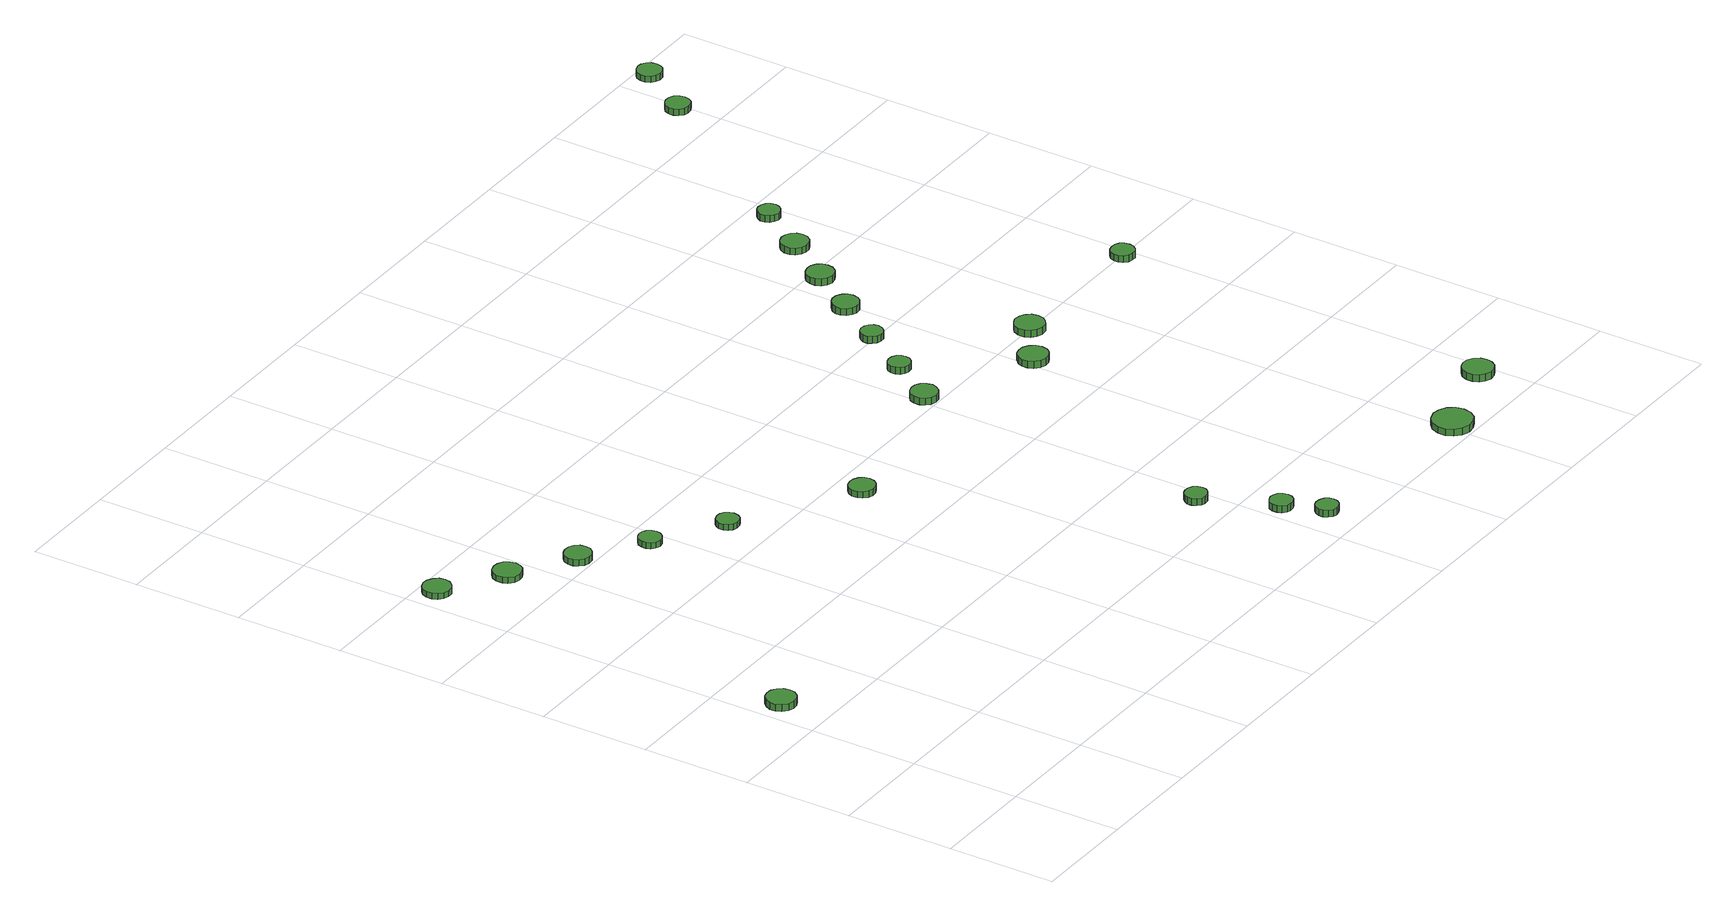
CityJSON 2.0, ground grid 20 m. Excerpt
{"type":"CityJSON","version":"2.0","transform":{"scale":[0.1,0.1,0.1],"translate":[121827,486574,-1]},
"CityObjects":{
"tree1":{"type":"SolitaryVegetationObject","attributes":{"function":"something"},"geometry":[{"type":"MultiSurface","lod":"1","boundaries":[[[0,1,2,3,4,5,6,7,8,9,10,11,12,13,14]],[[15,16,17,18,19,20,21,22,23,24,25,26,27,28,29]],[[0,29,28,1]],[[1,28,27,2]],[[2,27,26,3]],[[3,26,25,4]],[[4,25,24,5]],[[5,24,23,6]],[[6,23,22,7]],[[7,22,21,8]],[[8,21,20,9]],[[9,20,19,10]],[[10,19,18,11]],[[11,18,17,12]],[[12,17,16,13]],[[13,16,15,14]],[[14,15,29,0]]]}]},
"tree2":{"type":"SolitaryVegetationObject","attributes":{"function":"something"},"geometry":[{"type":"MultiSurface","lod":"1","boundaries":[[[30,31,32,33,34,35,36,37,38,39,40,41,42,43,44]],[[45,46,47,48,49,50,51,52,53,54,55,56,57,58,59]],[[30,59,58,31]],[[31,58,57,32]],[[32,57,56,33]],[[33,56,55,34]],[[34,55,54,35]],[[35,54,53,36]],[[36,53,52,37]],[[37,52,51,38]],[[38,51,50,39]],[[39,50,49,40]],[[40,49,48,41]],[[41,48,47,42]],[[42,47,46,43]],[[43,46,45,44]],[[44,45,59,30]]]}]},
"tree3":{"type":"SolitaryVegetationObject","attributes":{"function":"something"},"geometry":[{"type":"MultiSurface","lod":"1","boundaries":[[[60,61,62,63,64,65,66,67,68,69,70,71,72,73,74]],[[75,76,77,78,79,80,81,82,83,84,85,86,87,88,89]],[[60,89,88,61]],[[61,88,87,62]],[[62,87,86,63]],[[63,86,85,64]],[[64,85,84,65]],[[65,84,83,66]],[[66,83,82,67]],[[67,82,81,68]],[[68,81,80,69]],[[69,80,79,70]],[[70,79,78,71]],[[71,78,77,72]],[[72,77,76,73]],[[73,76,75,74]],[[74,75,89,60]]]}]},
"tree4":{"type":"SolitaryVegetationObject","attributes":{"function":"something"},"geometry":[{"type":"MultiSurface","lod":"1","boundaries":[[[90,91,92,93,94,95,96,97,98,99,100,101,102,103,104]],[[105,106,107,108,109,110,111,112,113,114,115,116,117,118,119]],[[90,119,118,91]],[[91,118,117,92]],[[92,117,116,93]],[[93,116,115,94]],[[94,115,114,95]],[[95,114,113,96]],[[96,113,112,97]],[[97,112,111,98]],[[98,111,110,99]],[[99,110,109,100]],[[100,109,108,101]],[[101,108,107,102]],[[102,107,106,103]],[[103,106,105,104]],[[104,105,119,90]]]}]},
"tree5":{"type":"SolitaryVegetationObject","attributes":{"function":"something"},"geometry":[{"type":"MultiSurface","lod":"1","boundaries":[[[120,121,122,123,124,125,126,127,128,129,130,131,132,133,134]],[[135,136,137,138,139,140,141,142,143,144,145,146,147,148,149]],[[120,149,148,121]],[[121,148,147,122]],[[122,147,146,123]],[[123,146,145,124]],[[124,145,144,125]],[[125,144,143,126]],[[126,143,142,127]],[[127,142,141,128]],[[128,141,140,129]],[[129,140,139,130]],[[130,139,138,131]],[[131,138,137,132]],[[132,137,136,133]],[[133,136,135,134]],[[134,135,149,120]]]}]},
"tree6":{"type":"SolitaryVegetationObject","attributes":{"function":"something"},"geometry":[{"type":"MultiSurface","lod":"1","boundaries":[[[150,151,152,153,154,155,156,157,158,159,160,161,162,163,164]],[[165,166,167,168,169,170,171,172,173,174,175,176,177,178,179]],[[150,179,178,151]],[[151,178,177,152]],[[152,177,176,153]],[[153,176,175,154]],[[154,175,174,155]],[[155,174,173,156]],[[156,173,172,157]],[[157,172,171,158]],[[158,171,170,159]],[[159,170,169,160]],[[160,169,168,161]],[[161,168,167,162]],[[162,167,166,163]],[[163,166,165,164]],[[164,165,179,150]]]}]},
"tree7":{"type":"SolitaryVegetationObject","attributes":{"function":"something"},"geometry":[{"type":"MultiSurface","lod":"1","boundaries":[[[180,181,182,183,184,185,186,187,188,189,190,191,192,193,194]],[[195,196,197,198,199,200,201,202,203,204,205,206,207,208,209]],[[180,209,208,181]],[[181,208,207,182]],[[182,207,206,183]],[[183,206,205,184]],[[184,205,204,185]],[[185,204,203,186]],[[186,203,202,187]],[[187,202,201,188]],[[188,201,200,189]],[[189,200,199,190]],[[190,199,198,191]],[[191,198,197,192]],[[192,197,196,193]],[[193,196,195,194]],[[194,195,209,180]]]}]},
"tree8":{"type":"SolitaryVegetationObject","attributes":{"function":"something"},"geometry":[{"type":"MultiSurface","lod":"1","boundaries":[[[210,211,212,213,214,215,216,217,218,219,220,221,222,223,224]],[[225,226,227,228,229,230,231,232,233,234,235,236,237,238,239]],[[210,239,238,211]],[[211,238,237,212]],[[212,237,236,213]],[[213,236,235,214]],[[214,235,234,215]],[[215,234,233,216]],[[216,233,232,217]],[[217,232,231,218]],[[218,231,230,219]],[[219,230,229,220]],[[220,229,228,221]],[[221,228,227,222]],[[222,227,226,223]],[[223,226,225,224]],[[224,225,239,210]]]}]},
"tree9":{"type":"SolitaryVegetationObject","attributes":{"function":"something"},"geometry":[{"type":"MultiSurface","lod":"1","boundaries":[[[240,241,242,243,244,245,246,247,248,249,250,251,252,253,254]],[[255,256,257,258,259,260,261,262,263,264,265,266,267,268,269]],[[240,269,268,241]],[[241,268,267,242]],[[242,267,266,243]],[[243,266,265,244]],[[244,265,264,245]],[[245,264,263,246]],[[246,263,262,247]],[[247,262,261,248]],[[248,261,260,249]],[[249,260,259,250]],[[250,259,258,251]],[[251,258,257,252]],[[252,257,256,253]],[[253,256,255,254]],[[254,255,269,240]]]}]},
"tree10":{"type":"SolitaryVegetationObject","attributes":{"function":"something"},"geometry":[{"type":"MultiSurface","lod":"1","boundaries":[[[270,271,272,273,274,275,276,277,278,279,280,281,282,283,284]],[[285,286,287,288,289,290,291,292,293,294,295,296,297,298,299]],[[270,299,298,271]],[[271,298,297,272]],[[272,297,296,273]],[[273,296,295,274]],[[274,295,294,275]],[[275,294,293,276]],[[276,293,292,277]],[[277,292,291,278]],[[278,291,290,279]],[[279,290,289,280]],[[280,289,288,281]],[[281,288,287,282]],[[282,287,286,283]],[[283,286,285,284]],[[284,285,299,270]]]}]},
"tree11":{"type":"SolitaryVegetationObject","attributes":{"function":"something"},"geometry":[{"type":"MultiSurface","lod":"1","boundaries":[[[300,301,302,303,304,305,306,307,308,309,310,311,312,313,314]],[[315,316,317,318,319,320,321,322,323,324,325,326,327,328,329]],[[300,329,328,301]],[[301,328,327,302]],[[302,327,326,303]],[[303,326,325,304]],[[304,325,324,305]],[[305,324,323,306]],[[306,323,322,307]],[[307,322,321,308]],[[308,321,320,309]],[[309,320,319,310]],[[310,319,318,311]],[[311,318,317,312]],[[312,317,316,313]],[[313,316,315,314]],[[314,315,329,300]]]}]},
"tree12":{"type":"SolitaryVegetationObject","attributes":{"function":"something"},"geometry":[{"type":"MultiSurface","lod":"1","boundaries":[[[330,331,332,333,334,335,336,337,338,339,340,341,342,343,344]],[[345,346,347,348,349,350,351,352,353,354,355,356,357,358,359]],[[330,359,358,331]],[[331,358,357,332]],[[332,357,356,333]],[[333,356,355,334]],[[334,355,354,335]],[[335,354,353,336]],[[336,353,352,337]],[[337,352,351,338]],[[338,351,350,339]],[[339,350,349,340]],[[340,349,348,341]],[[341,348,347,342]],[[342,347,346,343]],[[343,346,345,344]],[[344,345,359,330]]]}]},
"tree13":{"type":"SolitaryVegetationObject","attributes":{"function":"something"},"geometry":[{"type":"MultiSurface","lod":"1","boundaries":[[[360,361,362,363,364,365,366,367,368,369,370,371,372,373,374]],[[375,376,377,378,379,380,381,382,383,384,385,386,387,388,389]],[[360,389,388,361]],[[361,388,387,362]],[[362,387,386,363]],[[363,386,385,364]],[[364,385,384,365]],[[365,384,383,366]],[[366,383,382,367]],[[367,382,381,368]],[[368,381,380,369]],[[369,380,379,370]],[[370,379,378,371]],[[371,378,377,372]],[[372,377,376,373]],[[373,376,375,374]],[[374,375,389,360]]]}]},
"tree14":{"type":"SolitaryVegetationObject","attributes":{"function":"something"},"geometry":[{"type":"MultiSurface","lod":"1","boundaries":[[[390,391,392,393,394,395,396,397,398,399,400,401,402,403,404]],[[405,406,407,408,409,410,411,412,413,414,415,416,417,418,419]],[[390,419,418,391]],[[391,418,417,392]],[[392,417,416,393]],[[393,416,415,394]],[[394,415,414,395]],[[395,414,413,396]],[[396,413,412,397]],[[397,412,411,398]],[[398,411,410,399]],[[399,410,409,400]],[[400,409,408,401]],[[401,408,407,402]],[[402,407,406,403]],[[403,406,405,404]],[[404,405,419,390]]]}]},
"tree15":{"type":"SolitaryVegetationObject","attributes":{"function":"something"},"geometry":[{"type":"MultiSurface","lod":"1","boundaries":[[[420,421,422,423,424,425,426,427,428,429,430,431,432,433,434]],[[435,436,437,438,439,440,441,442,443,444,445,446,447,448,449]],[[420,449,448,421]],[[421,448,447,422]],[[422,447,446,423]],[[423,446,445,424]],[[424,445,444,425]],[[425,444,443,426]],[[426,443,442,427]],[[427,442,441,428]],[[428,441,440,429]],[[429,440,439,430]],[[430,439,438,431]],[[431,438,437,432]],[[432,437,436,433]],[[433,436,435,434]],[[434,435,449,420]]]}]},
"tree16":{"type":"SolitaryVegetationObject","attributes":{"function":"something"},"geometry":[{"type":"MultiSurface","lod":"1","boundaries":[[[450,451,452,453,454,455,456,457,458,459,460,461,462,463,464]],[[465,466,467,468,469,470,471,472,473,474,475,476,477,478,479]],[[450,479,478,451]],[[451,478,477,452]],[[452,477,476,453]],[[453,476,475,454]],[[454,475,474,455]],[[455,474,473,456]],[[456,473,472,457]],[[457,472,471,458]],[[458,471,470,459]],[[459,470,469,460]],[[460,469,468,461]],[[461,468,467,462]],[[462,467,466,463]],[[463,466,465,464]],[[464,465,479,450]]]}]},
"tree17":{"type":"SolitaryVegetationObject","attributes":{"function":"something"},"geometry":[{"type":"MultiSurface","lod":"1","boundaries":[[[480,481,482,483,484,485,486,487,488,489,490,491,492,493,494]],[[495,496,497,498,499,500,501,502,503,504,505,506,507,508,509]],[[480,509,508,481]],[[481,508,507,482]],[[482,507,506,483]],[[483,506,505,484]],[[484,505,504,485]],[[485,504,503,486]],[[486,503,502,487]],[[487,502,501,488]],[[488,501,500,489]],[[489,500,499,490]],[[490,499,498,491]],[[491,498,497,492]],[[492,497,496,493]],[[493,496,495,494]],[[494,495,509,480]]]}]},
"tree18":{"type":"SolitaryVegetationObject","attributes":{"function":"something"},"geometry":[{"type":"MultiSurface","lod":"1","boundaries":[[[510,511,512,513,514,515,516,517,518,519,520,521,522,523,524]],[[525,526,527,528,529,530,531,532,533,534,535,536,537,538,539]],[[510,539,538,511]],[[511,538,537,512]],[[512,537,536,513]],[[513,536,535,514]],[[514,535,534,515]],[[515,534,533,516]],[[516,533,532,517]],[[517,532,531,518]],[[518,531,530,519]],[[519,530,529,520]],[[520,529,528,521]],[[521,528,527,522]],[[522,527,526,523]],[[523,526,525,524]],[[524,525,539,510]]]}]},
"tree19":{"type":"SolitaryVegetationObject","attributes":{"function":"something"},"geometry":[{"type":"MultiSurface","lod":"1","boundaries":[[[540,541,542,543,544,545,546,547,548,549,550,551,552,553,554]],[[555,556,557,558,559,560,561,562,563,564,565,566,567,568,569]],[[540,569,568,541]],[[541,568,567,542]],[[542,567,566,543]],[[543,566,565,544]],[[544,565,564,545]],[[545,564,563,546]],[[546,563,562,547]],[[547,562,561,548]],[[548,561,560,549]],[[549,560,559,550]],[[550,559,558,551]],[[551,558,557,552]],[[552,557,556,553]],[[553,556,555,554]],[[554,555,569,540]]]}]},
"tree20":{"type":"SolitaryVegetationObject","attributes":{"function":"something"},"geometry":[{"type":"MultiSurface","lod":"1","boundaries":[[[570,571,572,573,574,575,576,577,578,579,580,581,582,583,584]],[[585,586,587,588,589,590,591,592,593,594,595,596,597,598,599]],[[570,599,598,571]],[[571,598,597,572]],[[572,597,596,573]],[[573,596,595,574]],[[574,595,594,575]],[[575,594,593,576]],[[576,593,592,577]],[[577,592,591,578]],[[578,591,590,579]],[[579,590,589,580]],[[580,589,588,581]],[[581,588,587,582]],[[582,587,586,583]],[[583,586,585,584]],[[584,585,599,570]]]}]},
"tree21":{"type":"SolitaryVegetationObject","attributes":{"function":"something"},"geometry":[{"type":"MultiSurface","lod":"1","boundaries":[[[600,601,602,603,604,605,606,607,608,609,610,611,612,613,614]],[[615,616,617,618,619,620,621,622,623,624,625,626,627,628,629]],[[600,629,628,601]],[[601,628,627,602]],[[602,627,626,603]],[[603,626,625,604]],[[604,625,624,605]],[[605,624,623,606]],[[606,623,622,607]],[[607,622,621,608]],[[608,621,620,609]],[[609,620,619,610]],[[610,619,618,611]],[[611,618,617,612]],[[612,617,616,613]],[[613,616,615,614]],[[614,615,629,600]]]}]},
"tree22":{"type":"SolitaryVegetationObject","attributes":{"function":"something"},"geometry":[{"type":"MultiSurface","lod":"1","boundaries":[[[630,631,632,633,634,635,636,637,638,639,640,641,642,643,644]],[[645,646,647,648,649,650,651,652,653,654,655,656,657,658,659]],[[630,659,658,631]],[[631,658,657,632]],[[632,657,656,633]],[[633,656,655,634]],[[634,655,654,635]],[[635,654,653,636]],[[636,653,652,637]],[[637,652,651,638]],[[638,651,650,639]],[[639,650,649,640]],[[640,649,648,641]],[[641,648,647,642]],[[642,647,646,643]],[[643,646,645,644]],[[644,645,659,630]]]}]},
"tree23":{"type":"SolitaryVegetationObject","attributes":{"function":"something"},"geometry":[{"type":"MultiSurface","lod":"1","boundaries":[[[660,661,662,663,664,665,666,667,668,669,670,671,672,673,674]],[[675,676,677,678,679,680,681,682,683,684,685,686,687,688,689]],[[660,689,688,661]],[[661,688,687,662]],[[662,687,686,663]],[[663,686,685,664]],[[664,685,684,665]],[[665,684,683,666]],[[666,683,682,667]],[[667,682,681,668]],[[668,681,680,669]],[[669,680,679,670]],[[670,679,678,671]],[[671,678,677,672]],[[672,677,676,673]],[[673,676,675,674]],[[674,675,689,660]]]}]},
"tree24":{"type":"SolitaryVegetationObject","attributes":{"function":"something"},"geometry":[{"type":"MultiSurface","lod":"1","boundaries":[[[690,691,692,693,694,695,696,697,698,699,700,701,702,703,704]],[[705,706,707,708,709,710,711,712,713,714,715,716,717,718,719]],[[690,719,718,691]],[[691,718,717,692]],[[692,717,716,693]],[[693,716,715,694]],[[694,715,714,695]],[[695,714,713,696]],[[696,713,712,697]],[[697,712,711,698]],[[698,711,710,699]],[[699,710,709,700]],[[700,709,708,701]],[[701,708,707,702]],[[702,707,706,703]],[[703,706,705,704]],[[704,705,719,690]]]}]}
},
"vertices":[
[61,482,28],[59,493,28],[52,502,28],[43,508,28],[32,509,28],[21,506,28],[13,498,28],[8,488,28],[8,477,28],[13,467,28],[21,459,28],[32,456,28],[43,457,28],[52,462,28],[59,471,28],[59,471,15],[52,462,15],[43,457,15],[32,456,15],[21,459,15],[13,467,15],[8,477,15],[8,488,15],[13,498,15],[21,506,15],[32,509,15],[43,508,15],[52,502,15],[59,493,15],[61,482,15],
[70,1165,19],[68,1176,19],[61,1184,19],[52,1189,19],[42,1191,19],[32,1187,19],[24,1180,19],[20,1171,19],[20,1160,19],[24,1151,19],[32,1144,19],[42,1140,19],[52,1141,19],[61,1147,19],[68,1155,19],[68,1155,8],[61,1147,8],[52,1141,8],[42,1140,8],[32,1144,8],[24,1151,8],[20,1160,8],[20,1171,8],[24,1180,8],[32,1187,8],[42,1191,8],[52,1189,8],[61,1184,8],[68,1176,8],[70,1165,8],
[178,1096,19],[176,1106,19],[170,1115,19],[160,1120,19],[150,1121,19],[139,1118,19],[131,1111,19],[127,1101,19],[127,1090,19],[131,1081,19],[139,1073,19],[150,1070,19],[160,1071,19],[170,1077,19],[176,1085,19],[176,1085,8],[170,1077,8],[160,1071,8],[150,1070,8],[139,1073,8],[131,1081,8],[127,1090,8],[127,1101,8],[131,1111,8],[139,1118,8],[150,1121,8],[160,1120,8],[170,1115,8],[176,1106,8],[178,1096,8],
[285,1026,20],[283,1036,20],[277,1044,20],[268,1049,20],[258,1050,20],[249,1047,20],[241,1040,20],[237,1031,20],[237,1021,20],[241,1012,20],[249,1005,20],[258,1002,20],[268,1003,20],[277,1008,20],[283,1016,20],[283,1016,8],[277,1008,8],[268,1003,8],[258,1002,8],[249,1005,8],[241,1012,8],[237,1021,8],[237,1031,8],[241,1040,8],[249,1047,8],[258,1050,8],[268,1049,8],[277,1044,8],[283,1036,8],[285,1026,8],
[391,954,19],[389,963,19],[384,970,19],[376,974,19],[368,975,19],[360,972,19],[353,966,19],[350,958,19],[350,950,19],[353,942,19],[360,936,19],[368,933,19],[376,934,19],[384,939,19],[389,946,19],[389,946,8],[384,939,8],[376,934,8],[368,933,8],[360,936,8],[353,942,8],[350,950,8],[350,958,8],[353,966,8],[360,972,8],[368,975,8],[376,974,8],[384,970,8],[389,963,8],[391,954,8],
[510,878,19],[508,886,19],[503,893,19],[496,897,19],[487,898,19],[479,895,19],[473,890,19],[469,882,19],[469,873,19],[473,866,19],[479,860,19],[487,857,19],[496,858,19],[503,862,19],[508,869,19],[508,869,8],[503,862,8],[496,858,8],[487,857,8],[479,860,8],[473,866,8],[469,873,8],[469,882,8],[473,890,8],[479,895,8],[487,898,8],[496,897,8],[503,893,8],[508,886,8],[510,878,8],
[716,743,26],[714,752,26],[708,760,26],[699,765,26],[690,766,26],[680,763,26],[673,757,26],[669,748,26],[669,738,26],[673,729,26],[680,722,26],[690,719,26],[699,720,26],[708,725,26],[714,733,26],[714,733,14],[708,725,14],[699,720,14],[690,719,14],[680,722,14],[673,729,14],[669,738,14],[669,748,14],[673,757,14],[680,763,14],[690,766,14],[699,765,14],[708,760,14],[714,752,14],[716,743,14],
[980,257,32],[978,265,32],[973,272,32],[966,276,32],[957,277,32],[949,274,32],[943,269,32],[939,261,32],[939,253,32],[943,245,32],[949,239,32],[957,237,32],[966,238,32],[973,242,32],[978,249,32],[978,249,19],[973,242,19],[966,238,19],[957,237,19],[949,239,19],[943,245,19],[939,253,19],[939,261,19],[943,269,19],[949,274,19],[957,277,19],[966,276,19],[973,272,19],[978,265,19],[980,257,19],
[1040,127,30],[1038,136,30],[1033,143,30],[1025,147,30],[1017,148,30],[1009,145,30],[1002,140,30],[999,132,30],[999,123,30],[1002,115,30],[1009,109,30],[1017,107,30],[1025,108,30],[1033,112,30],[1038,119,30],[1038,119,17],[1033,112,17],[1025,108,17],[1017,107,17],[1009,109,17],[1002,115,17],[999,123,17],[999,132,17],[1002,140,17],[1009,145,17],[1017,148,17],[1025,147,17],[1033,143,17],[1038,136,17],[1040,127,17],
[1068,55,30],[1066,63,30],[1061,70,30],[1053,74,30],[1045,75,30],[1037,73,30],[1031,67,30],[1027,59,30],[1027,51,30],[1031,43,30],[1037,37,30],[1045,35,30],[1053,36,30],[1061,40,30],[1066,47,30],[1066,47,17],[1061,40,17],[1053,36,17],[1045,35,17],[1037,37,17],[1031,43,17],[1027,51,17],[1027,59,17],[1031,67,17],[1037,73,17],[1045,75,17],[1053,74,17],[1061,70,17],[1066,63,17],[1068,55,17],
[1026,817,29],[1023,827,29],[1017,836,29],[1009,841,29],[999,842,29],[989,839,29],[981,832,29],[977,823,29],[977,812,29],[981,803,29],[989,796,29],[999,793,29],[1009,794,29],[1017,799,29],[1023,808,29],[1023,808,16],[1017,799,16],[1009,794,16],[999,793,16],[989,796,16],[981,803,16],[977,812,16],[977,823,16],[981,832,16],[989,839,16],[999,842,16],[1009,841,16],[1017,836,16],[1023,827,16],[1026,817,16],
[1082,906,27],[1081,914,27],[1076,921,27],[1069,925,27],[1060,926,27],[1052,923,27],[1046,918,27],[1043,910,27],[1043,902,27],[1046,894,27],[1052,889,27],[1060,886,27],[1069,887,27],[1076,891,27],[1081,898,27],[1081,898,14],[1076,891,14],[1069,887,14],[1060,886,14],[1052,889,14],[1046,894,14],[1043,902,14],[1043,910,14],[1046,918,14],[1052,923,14],[1060,926,14],[1069,925,14],[1076,921,14],[1081,914,14],[1082,906,14],
[1441,37,23],[1438,52,23],[1429,64,23],[1416,71,23],[1402,73,23],[1387,68,23],[1376,58,23],[1370,44,23],[1370,29,23],[1376,16,23],[1387,6,23],[1402,1,23],[1416,3,23],[1429,10,23],[1438,22,23],[1438,22,10],[1429,10,10],[1416,3,10],[1402,1,10],[1387,6,10],[1376,16,10],[1370,29,10],[1370,44,10],[1376,58,10],[1387,68,10],[1402,73,10],[1416,71,10],[1429,64,10],[1438,52,10],[1441,37,10],
[1225,729,31],[1223,740,31],[1216,749,31],[1206,755,31],[1195,756,31],[1185,753,31],[1176,745,31],[1172,735,31],[1172,724,31],[1176,714,31],[1185,706,31],[1195,703,31],[1206,704,31],[1216,709,31],[1223,718,31],[1223,718,18],[1216,709,18],[1206,704,18],[1195,703,18],[1185,706,18],[1176,714,18],[1172,724,18],[1172,735,18],[1176,745,18],[1185,753,18],[1195,756,18],[1206,755,18],[1216,749,18],[1223,740,18],[1225,729,18],
[1147,1001,24],[1145,1009,24],[1140,1016,24],[1133,1020,24],[1125,1021,24],[1117,1019,24],[1111,1013,24],[1107,1005,24],[1107,997,24],[1111,990,24],[1117,984,24],[1125,981,24],[1133,982,24],[1140,986,24],[1145,993,24],[1145,993,11],[1140,986,11],[1133,982,11],[1125,981,11],[1117,984,11],[1111,990,11],[1107,997,11],[1107,1005,11],[1111,1013,11],[1117,1019,11],[1125,1021,11],[1133,1020,11],[1140,1016,11],[1145,1009,11],[1147,1001,11],
[1211,1091,22],[1209,1101,22],[1203,1109,22],[1194,1114,22],[1184,1115,22],[1175,1112,22],[1167,1105,22],[1163,1096,22],[1163,1086,22],[1167,1077,22],[1175,1070,22],[1184,1067,22],[1194,1068,22],[1203,1073,22],[1209,1081,22],[1209,1081,9],[1203,1073,9],[1194,1068,9],[1184,1067,9],[1175,1070,9],[1167,1077,9],[1163,1086,9],[1163,1096,9],[1167,1105,9],[1175,1112,9],[1184,1115,9],[1194,1114,9],[1203,1109,9],[1209,1101,9],[1211,1091,9],
[1307,789,31],[1305,800,31],[1298,809,31],[1289,814,31],[1277,816,31],[1267,812,31],[1259,805,31],[1254,794,31],[1254,783,31],[1259,773,31],[1267,766,31],[1277,762,31],[1289,763,31],[1298,769,31],[1305,778,31],[1305,778,18],[1298,769,18],[1289,763,18],[1277,762,18],[1267,766,18],[1259,773,18],[1254,783,18],[1254,794,18],[1259,805,18],[1267,812,18],[1277,816,18],[1289,814,18],[1298,809,18],[1305,800,18],[1307,789,18],
[1274,1181,20],[1272,1191,20],[1266,1199,20],[1257,1204,20],[1247,1205,20],[1237,1202,20],[1229,1195,20],[1225,1186,20],[1225,1176,20],[1229,1166,20],[1237,1159,20],[1247,1156,20],[1257,1157,20],[1266,1162,20],[1272,1171,20],[1272,1171,7],[1266,1162,7],[1257,1157,7],[1247,1156,7],[1237,1159,7],[1229,1166,7],[1225,1176,7],[1225,1186,7],[1229,1195,7],[1237,1202,7],[1247,1205,7],[1257,1204,7],[1266,1199,7],[1272,1191,7],[1274,1181,7],
[1605,97,18],[1603,108,18],[1596,118,18],[1586,124,18],[1574,125,18],[1563,121,18],[1555,114,18],[1550,103,18],[1550,91,18],[1555,80,18],[1563,73,18],[1574,69,18],[1586,70,18],[1596,76,18],[1603,86,18],[1603,86,5],[1596,76,5],[1586,70,5],[1574,69,5],[1563,73,5],[1555,80,5],[1550,91,5],[1550,103,5],[1555,114,5],[1563,121,5],[1574,125,5],[1586,124,5],[1596,118,5],[1603,108,5],[1605,97,5],
[1336,1270,20],[1334,1281,20],[1328,1289,20],[1319,1294,20],[1309,1295,20],[1299,1292,20],[1291,1285,20],[1287,1276,20],[1287,1265,20],[1291,1256,20],[1299,1249,20],[1309,1246,20],[1319,1247,20],[1328,1252,20],[1334,1260,20],[1334,1260,7],[1328,1252,7],[1319,1247,7],[1309,1246,7],[1299,1249,7],[1291,1256,7],[1287,1265,7],[1287,1276,7],[1291,1285,7],[1299,1292,7],[1309,1295,7],[1319,1294,7],[1328,1289,7],[1334,1281,7],[1336,1270,7],
[1394,1361,20],[1392,1369,20],[1387,1376,20],[1380,1380,20],[1372,1381,20],[1364,1379,20],[1358,1373,20],[1354,1365,20],[1354,1357,20],[1358,1349,20],[1364,1344,20],[1372,1341,20],[1380,1342,20],[1387,1346,20],[1392,1353,20],[1392,1353,7],[1387,1346,7],[1380,1342,7],[1372,1341,7],[1364,1344,7],[1358,1349,7],[1354,1357,7],[1354,1365,7],[1358,1373,7],[1364,1379,7],[1372,1381,7],[1380,1380,7],[1387,1376,7],[1392,1369,7],[1394,1361,7],
[1592,791,26],[1590,800,26],[1585,807,26],[1578,811,26],[1569,812,26],[1561,810,26],[1554,804,26],[1551,796,26],[1551,787,26],[1554,779,26],[1561,773,26],[1569,771,26],[1578,771,26],[1585,776,26],[1590,783,26],[1590,783,13],[1585,776,13],[1578,771,13],[1569,771,13],[1561,773,13],[1554,779,13],[1551,787,13],[1551,796,13],[1554,804,13],[1561,810,13],[1569,812,13],[1578,811,13],[1585,807,13],[1590,800,13],[1592,791,13],
[1610,1677,19],[1608,1686,19],[1603,1694,19],[1595,1698,19],[1586,1699,19],[1577,1696,19],[1570,1690,19],[1566,1682,19],[1566,1672,19],[1570,1664,19],[1577,1657,19],[1586,1655,19],[1595,1656,19],[1603,1660,19],[1608,1668,19],[1608,1668,7],[1603,1660,7],[1595,1656,7],[1586,1655,7],[1577,1657,7],[1570,1664,7],[1566,1672,7],[1566,1682,7],[1570,1690,7],[1577,1696,7],[1586,1699,7],[1595,1698,7],[1603,1694,7],[1608,1686,7],[1610,1677,7],
[1676,1774,19],[1674,1784,19],[1669,1791,19],[1661,1796,19],[1652,1797,19],[1643,1794,19],[1636,1788,19],[1632,1779,19],[1632,1770,19],[1636,1761,19],[1643,1755,19],[1652,1752,19],[1661,1753,19],[1669,1758,19],[1674,1765,19],[1674,1765,7],[1669,1758,7],[1661,1753,7],[1652,1752,7],[1643,1755,7],[1636,1761,7],[1632,1770,7],[1632,1779,7],[1636,1788,7],[1643,1794,7],[1652,1797,7],[1661,1796,7],[1669,1791,7],[1674,1784,7],[1676,1774,7]
]}
